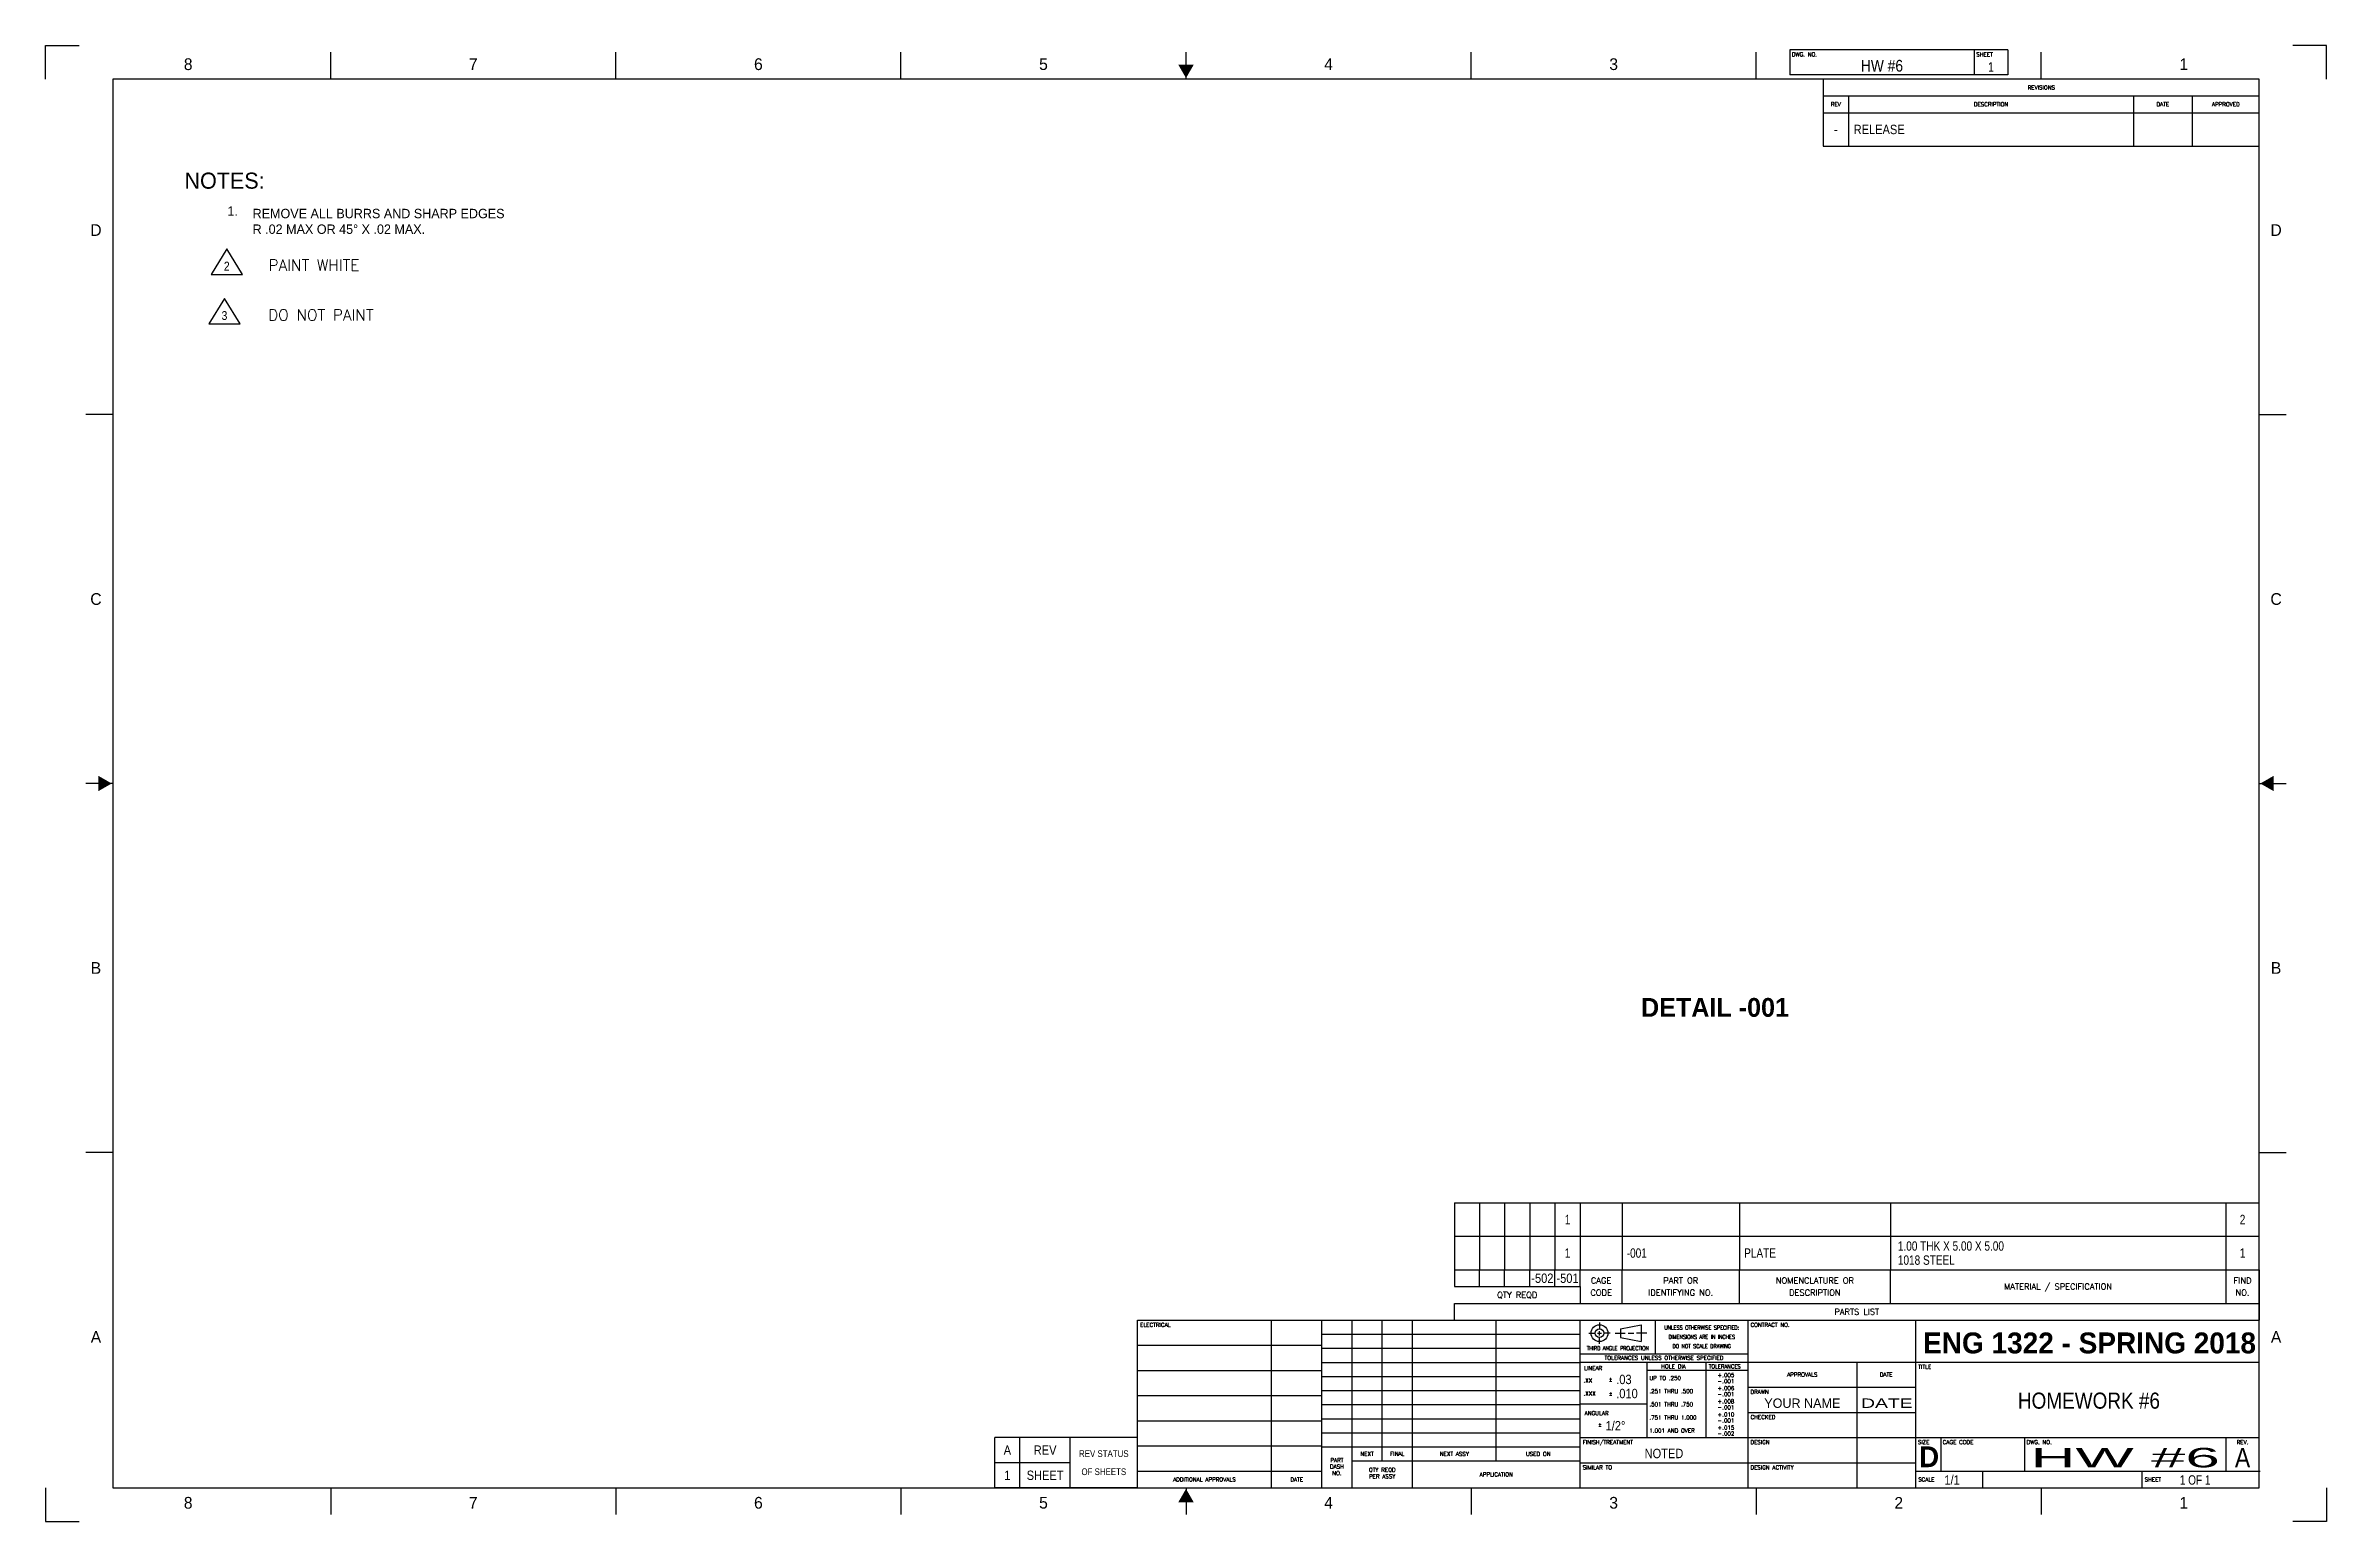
# Model space of a CAD drawing. Header units: inches. Extents: x 8.5 to 59.5, y 4.5 to 37.5.
import ezdxf
from ezdxf.enums import TextEntityAlignment as Align

# ---------------------------------------------------------------- set-up
doc = ezdxf.new("R2010")
doc.units = ezdxf.units.IN
doc.header["$MEASUREMENT"] = 0
for name, color, linetype in [('1', 4, 'Continuous'), ('11', 135, 'Continuous'), ('14', 3, 'Continuous'), ('17', 244, 'Continuous'), ('8', 7, 'Continuous')]:
    doc.layers.add(name, color=color, linetype=linetype)
doc.styles.add('BOLD', font='BOLD')
doc.styles.add('Roman', font='romans')
doc.styles.add('ROMANS', font='romans')

# ---------------------------------------------------------------- blocks, each defined once
blk = doc.blocks.new('TBLKD1')
at = {"layer": '14'}
for tag, height, width, p in [('DWG#TOP', 0.175, 0.88, (26.375, 21.113)), ('QN9', 0.14, 0.88, (18.7, 2.325)), ('QF9', 0.14, 0.88, (19.15, 2.325)), ('JOB9', 0.14, 0.88, (21.25, 2.325)), ('ELEC-NAME', 0.14, 0.88, (16.275, 2.193)), ('QN8', 0.14, 0.88, (18.7, 2.115)), ('QN7', 0.14, 0.88, (18.7, 1.905)), ('QF8', 0.14, 0.88, (19.15, 2.115)), ('QF7', 0.14, 0.88, (19.15, 1.905)), ('JOB8', 0.14, 0.88, (21.25, 2.115)), ('JOB7', 0.14, 0.88, (21.25, 1.905)), ('CONTRACT#', 0.14, 0.8, (25.625, 2.045)), ('APPROV1-NAME', 0.14, 0.88, (16.275, 1.818)), ('QN6', 0.14, 0.88, (18.7, 1.695)), ('QF6', 0.14, 0.88, (19.15, 1.695)), ('JOB6', 0.14, 0.88, (21.25, 1.695)), ('APPROV2-NAME', 0.14, 0.88, (16.275, 1.443)), ('QN5', 0.14, 0.88, (18.7, 1.485)), ('QN4', 0.14, 0.88, (18.7, 1.275)), ('QF5', 0.14, 0.88, (19.15, 1.485)), ('QF4', 0.14, 0.88, (19.15, 1.275)), ('JOB5', 0.14, 0.88, (21.25, 1.485)), ('JOB4', 0.14, 0.88, (21.25, 1.275)), ('SUB-TITLE', 0.24, 0.88, (29.457, 1.142)), ('TITLE', 0.24, 0.88, (29.457, 1.459)), ('APPROV3-NAME', 0.14, 0.88, (16.275, 1.068)), ('QN3', 0.14, 0.88, (18.7, 1.065)), ('QF3', 0.14, 0.88, (19.15, 1.065)), ('JOB3', 0.14, 0.88, (21.25, 1.065)), ('DRAWN', 0.14, 0.88, (25.188, 1.192)), ('SUB-TITLE-2', 0.24, 0.88, (29.457, 0.826)), ('APPROV4-NAME', 0.14, 0.88, (16.275, 0.693)), ('QN2', 0.14, 0.88, (18.7, 0.855)), ('QN1', 0.14, 0.88, (18.7, 0.645)), ('QF2', 0.14, 0.88, (19.15, 0.855)), ('QF1', 0.14, 0.88, (19.15, 0.645)), ('JOB2', 0.14, 0.88, (21.25, 0.855)), ('JOB1', 0.14, 0.88, (21.25, 0.645)), ('CHECK-NAME', 0.14, 0.88, (25.188, 0.817)), ('APPROV5-NAME', 0.14, 0.88, (16.275, 0.318)), ('FINISH', 0.14, 0.88, (23.125, 0.442)), ('DESIGN-NAME', 0.14, 0.88, (25.188, 0.442)), ('REV', 0.29, 0.88, (31.75, 0.306)), ('SIMILAR-TO', 0.14, 0.88, (23.125, 0.067)), ('ACTIVITY-NAME', 0.14, 0.88, (25.188, 0.067)), ('WEIGHT-RDATE', 0.14, 0.88, (28.92, 0.048))]:
    blk.add_attdef(tag, text='', height=height, dxfattribs=dict(at, width=width)).set_placement(p, align=Align.CENTER)
for tag, height, width, p, p2 in [('DASH#9', 0.14, 0.473487, (18.062, 2.325), (18.437, 2.325)), ('NEXT-ASSY9', 0.14, 0.846486, (19.423, 2.325), (20.569, 2.325)), ('ELEC-DATE', 0.14, 0.549048, (17.319, 2.193), (17.985, 2.193)), ('DASH#8', 0.14, 0.473487, (18.062, 2.115), (18.437, 2.115)), ('DASH#7', 0.14, 0.473487, (18.062, 1.905), (18.437, 1.905)), ('NEXT-ASSY8', 0.14, 0.846486, (19.423, 2.115), (20.569, 2.115)), ('NEXT-ASSY7', 0.14, 0.846486, (19.423, 1.905), (20.569, 1.905)), ('APPROV1-DATE', 0.14, 0.407864, (17.319, 1.818), (17.985, 1.818)), ('DASH#6', 0.14, 0.473487, (18.062, 1.695), (18.437, 1.695)), ('NEXT-ASSY6', 0.14, 0.846486, (19.423, 1.695), (20.569, 1.695)), ('APPROV2-DATE', 0.14, 0.396535, (17.319, 1.443), (17.985, 1.443)), ('DASH#5', 0.14, 0.473487, (18.062, 1.485), (18.437, 1.485)), ('DASH#4', 0.14, 0.473487, (18.062, 1.275), (18.437, 1.275)), ('NEXT-ASSY5', 0.14, 0.846486, (19.423, 1.485), (20.569, 1.485)), ('NEXT-ASSY4', 0.14, 0.846486, (19.423, 1.275), (20.569, 1.275)), ('APPROV3-DATE', 0.14, 0.396535, (17.319, 1.068), (17.985, 1.068)), ('DASH#3', 0.14, 0.473487, (18.062, 1.065), (18.437, 1.065)), ('NEXT-ASSY3', 0.14, 0.846486, (19.423, 1.065), (20.569, 1.065)), ('DATE', 0.14, 1.176898, (26.063, 1.192), (26.832, 1.192)), ('APPROV4-DATE', 0.14, 0.396535, (17.319, 0.693), (17.985, 0.693)), ('DASH#2', 0.14, 0.473487, (18.062, 0.855), (18.437, 0.855)), ('DASH#1', 0.14, 0.50308, (18.062, 0.645), (18.437, 0.645)), ('NEXT-ASSY2', 0.14, 0.846486, (19.423, 0.855), (20.569, 0.855)), ('NEXT-ASSY1', 0.14, 0.876718, (19.423, 0.645), (20.569, 0.645)), ('CHECK-DATE', 0.14, 0.55819, (26.063, 0.817), (26.819, 0.817)), ('APPROV5-DATE', 0.14, 0.396535, (17.319, 0.318), (17.985, 0.318)), ('DESIGN-DATE', 0.14, 0.522178, (26.063, 0.442), (26.819, 0.442)), ('DWG#', 0.29, 2.429558, (28.593, 0.306), (31.411, 0.306)), ('DESACT-DATE', 0.14, 0.50586, (26.063, 0.067), (26.819, 0.067))]:
    blk.add_attdef(tag, text='', height=height, dxfattribs=dict(at, width=width)).set_placement(p, p2, align=Align.FIT)
at = {"layer": '14', "style": 'ROMANS'}
for tag, p in [('HOLETOL1_UP', (23.994, 1.651)), ('HOLETOL1_LOW', (23.994, 1.561)), ('HOLETOL2_UP', (23.994, 1.455)), ('HOLETOL2_LOW', (23.994, 1.365)), ('HOLETOL3_UP', (23.994, 1.26)), ('HOLETOL3_LOW', (23.994, 1.17)), ('HOLETOL4_UP', (23.994, 1.064)), ('HOLETOL4_LOW', (23.994, 0.974)), ('HOLETOL5_UP', (23.994, 0.868)), ('HOLETOL5_LOW', (23.994, 0.778))]:
    blk.add_attdef(tag, p, '', height=0.06, dxfattribs=at)
at = {"layer": '14'}
for tag, p, width in [('.XX', (22.414, 1.546), 0.88), ('.XXX', (22.414, 1.336), 0.88), ('ANG', (22.255, 0.855), 0.88), ('SCALE', (27.305, 0.048), 0.88), ('SHEET', (30.815, 0.048), 0.8)]:
    blk.add_attdef(tag, p, '', height=0.14, dxfattribs=dict(at, width=width))
at = {"layer": '17', "style": 'ROMANS'}
for tag, p in [('APPROV1', (15.315, 2.025)), ('APPROV2', (15.315, 1.65)), ('APPROV3', (15.315, 1.275)), ('APPROV4', (15.315, 0.9)), ('APPROV5', (15.315, 0.525))]:
    blk.add_attdef(tag, p, '', height=0.06, dxfattribs=at)
blk = doc.blocks.new('DATA04')
at = {"layer": '1'}
for q in [(-12, 0), (0, 0.5)]:
    blk.add_line((-12, 0.5), q, dxfattribs=at)
at = {"layer": '11'}
for p, q in [((-11.625, 0.5), (-11.625, 0)), ((-11.25, 0.5), (-11.25, 0)), ((-10.875, 0.5), (-10.875, 0)), ((-10.5, 0.5), (-10.5, 0)), ((-10.125, 0.5), (-10.125, 0)), ((-9.5, 0.5), (-9.5, 0)), ((-7.75, 0.5), (-7.75, 0)), ((-5.5, 0.5), (-5.5, 0)), ((-0.5, 0.5), (-0.5, 0))]:
    blk.add_line(p, q, dxfattribs=at)
at = {"layer": '14', "width": 0.8}
for tag, p in [('NUMBERT', (-9.43, 0.285)), ('NAMET', (-7.68, 0.285)), ('DESCRIPTIONT', (-5.43, 0.285)), ('NUMBERC', (-9.43, 0.18)), ('NUMBERB', (-9.43, 0.075)), ('NAMEC', (-7.68, 0.18)), ('NAMEB', (-7.68, 0.075)), ('DESCRIPTIONC', (-5.43, 0.18)), ('DESCRIPTIONB', (-5.43, 0.075))]:
    blk.add_attdef(tag, p, '', height=0.14, dxfattribs=at)
for tag, p in [('QUANTITY5', (-11.8125, 0.18)), ('QUANTITY4', (-11.4375, 0.18)), ('QUANTITY3', (-11.0625, 0.18)), ('QUANTITY2', (-10.6875, 0.18)), ('QUANTITY1', (-10.3125, 0.18)), ('CAGECODE', (-9.8125, 0.18)), ('ITEM', (-0.25, 0.18))]:
    blk.add_attdef(tag, text='', height=0.14, dxfattribs=at).set_placement(p, align=Align.CENTER)
blk = doc.blocks.new('DATA02', base_point=(15.497, 9.956))
at = {"layer": '17'}
for p, q in [((15.872, 9.956), (15.872, 9.456)), ((20.122, 9.956), (20.122, 9.456)), ((20.997, 9.956), (20.997, 9.456))]:
    blk.add_line(p, q, dxfattribs=at)
at = {"layer": '8'}
for p, q in [((15.497, 9.956), (15.497, 9.456)), ((15.497, 9.456), (21.997, 9.456))]:
    blk.add_line(p, q, dxfattribs=at)
at = {"layer": '14', "width": 0.88}
for tag, p in [('DESCRIPTIONT', (15.95, 9.741)), ('DESCRIPTIONC', (15.95, 9.636)), ('DESCRIPTIONB', (15.95, 9.531))]:
    blk.add_attdef(tag, p, '', height=0.14, dxfattribs=at)
blk.add_attdef('REV', text='', height=0.14, dxfattribs=at).set_placement((15.684, 9.636), align=Align.CENTER)
at = {"layer": '14'}
for tag, width, p, p2 in [('REV-DATE', 0.664288, (20.201, 9.636), (20.945, 9.636)), ('CHECKER', 0.931671, (21.064, 9.636), (21.933, 9.636))]:
    blk.add_attdef(tag, text='', height=0.14, dxfattribs=dict(at, width=width)).set_placement(p, p2, align=Align.FIT)
blk = doc.blocks.new('DATA03')
at = {"layer": '17'}
for p, q in [((-11.625, 0.5), (-11.625, 0.75)), ((-11.25, 0.5), (-11.25, 0.75)), ((-10.875, 0.5), (-10.875, 0.75)), ((-10.5, 0.5), (-10.5, 0.75)), ((-10.125, 0.5), (-10.125, 0.75)), ((-9.5, 0.25), (-9.5, 0.75)), ((-7.75, 0.25), (-7.75, 0.75)), ((-5.5, 0.25), (-5.5, 0.75)), ((-0.5, 0.75), (-0.5, 0.25)), ((-10.125, 0.25), (0, 0.25))]:
    blk.add_line(p, q, dxfattribs=at)
at = {"layer": '8'}
for p, q in [((-12, 0.75), (0, 0.75)), ((-12, 0.75), (-12, 0.5)), ((0, 0.75), (0, 0)), ((-12, 0.5), (-10.125, 0.5)), ((-10.125, 0.5), (-10.125, 0.25)), ((-12, 0), (-12, 0.25)), ((-12, 0.25), (-10.125, 0.25)), ((-12, 0), (0, 0))]:
    blk.add_line(p, q, dxfattribs=at)
at = {"layer": '14'}
for tag, width, p, p2 in [('DASH#5', 0.415958, (-11.977, 0.555), (-11.647, 0.555)), ('DASH#4', 0.415958, (-11.602, 0.555), (-11.272, 0.555)), ('DASH#3', 0.415958, (-11.227, 0.555), (-10.897, 0.555)), ('DASH#2', 0.415958, (-10.852, 0.555), (-10.522, 0.555)), ('DASH#1', 0.441955, (-10.477, 0.555), (-10.147, 0.555))]:
    blk.add_attdef(tag, text='', height=0.14, dxfattribs=dict(at, width=width)).set_placement(p, p2, align=Align.FIT)
at = {"layer": '17', "style": 'ROMANS'}
for s, p in [('QTY REQD', (-11.062, 0.33)), ('CODE', (-9.811, 0.365)), ('CAGE', (-9.812, 0.545)), ('IDENTIFYING NO.', (-8.625, 0.365)), ('PART OR', (-8.625, 0.545)), ('NOMENCLATURE OR', (-6.625, 0.545)), ('DESCRIPTION', (-6.625, 0.365)), ('MATERIAL / SPECIFICATION', (-3, 0.455)), ('FIND', (-0.25, 0.545)), ('NO.', (-0.25, 0.365)), ('PARTS LIST', (-6, 0.08))]:
    blk.add_text(s, height=0.09, dxfattribs=at).set_placement(p, align=Align.CENTER)
blk = doc.blocks.new('DBORDER')
at = {"layer": '1'}
for p, q in [((-1, 21.5), (-1, 21.5)), ((-1, 21.5), (-1, 21.5)), ((33, -0.5), (33, -0.5)), ((33, -0.5), (33, -0.5))]:
    blk.add_line(p, q, dxfattribs=at)
at = {"layer": '8'}
for p, q in [((28.25, 21.438), (25, 21.438)), ((25, 21.438), (25, 21.062)), ((27.75, 21.438), (27.75, 21.062)), ((28.25, 21.438), (28.25, 21.062)), ((3.25, 21), (3.25, 21.4)), ((7.5, 21), (7.5, 21.4)), ((11.75, 21), (11.75, 21.4)), ((16, 21), (16, 21.4)), ((20.25, 21), (20.25, 21.4)), ((24.5, 21), (24.5, 21.4)), ((28.75, 21), (28.75, 21.4)), ((28.25, 21.062), (25, 21.062)), ((0, 16), (-0.4, 16)), ((32, 16), (32.4, 16)), ((0, 10.5), (-0.4, 10.5)), ((32, 10.5), (32.4, 10.5)), ((0, 5), (-0.4, 5)), ((32, 5), (32.4, 5)), ((3.25, 0), (3.25, -0.4)), ((7.5, 0), (7.5, -0.4)), ((11.75, 0), (11.75, -0.4)), ((16, 0), (16, -0.4)), ((20.25, 0), (20.25, -0.4)), ((24.5, 0), (24.5, -0.4)), ((28.75, 0), (28.75, -0.4))]:
    blk.add_line(p, q, dxfattribs=at)
for points in [[(-1, 21), (-1, 21.5), (-0.5, 21.5)], [(33, 21), (33, 21.5), (32.5, 21.5)], [(-1, 0), (-1, -0.5), (-0.5, -0.5)], [(33, 0), (33, -0.5), (32.5, -0.5)]]:
    blk.add_lwpolyline(points, dxfattribs=at)
blk.add_lwpolyline([(32, 0), (32, 21), (0, 21), (0, 0)], close=True, dxfattribs=at)
for points in [[(16.115, 21.215), (16, 21.015), (15.885, 21.215), (16, 21.015)], [(-0.215, 10.615), (-0.015, 10.5), (-0.215, 10.385), (-0.015, 10.5)], [(32.215, 10.615), (32.015, 10.5), (32.215, 10.385), (32.015, 10.5)], [(16.115, -0.215), (16, -0.015), (15.885, -0.215), (16, -0.015)]]:
    blk.add_solid(points, dxfattribs=at)
at = {"layer": '17', "style": 'ROMANS'}
for s, p in [('DWG. NO.', (25.031, 21.339)), ('SHEET', (27.781, 21.339))]:
    blk.add_text(s, height=0.06, dxfattribs=at).set_placement(p)
at = {"layer": '8'}
for s, p in [('8', (1.125, 21.223)), ('7', (5.375, 21.223)), ('6', (9.625, 21.223)), ('5', (13.875, 21.223)), ('4', (18.125, 21.223)), ('3', (22.375, 21.223)), ('1', (30.875, 21.223)), ('D', (-0.25, 18.75)), ('D', (32.25, 18.75)), ('C', (-0.25, 13.25)), ('C', (32.25, 13.25)), ('B', (-0.25, 7.75)), ('B', (32.25, 7.75)), ('A', (-0.25, 2.25)), ('A', (32.25, 2.25)), ('8', (1.125, -0.223)), ('7', (5.375, -0.223)), ('6', (9.625, -0.223)), ('5', (13.875, -0.223)), ('4', (18.125, -0.223)), ('3', (22.375, -0.223)), ('2', (26.625, -0.223)), ('1', (30.875, -0.223))]:
    blk.add_text(s, height=0.175, dxfattribs=at).set_placement(p, align=Align.MIDDLE)
blk = doc.blocks.new('TB', base_point=(13.378, 1.658))
at = {"layer": '17'}
for p, q in [((12.378, 1.658), (12.378, 2.408)), ((12.378, 2.033), (11.628, 2.033))]:
    blk.add_line(p, q, dxfattribs=at)
at = {"layer": '8'}
for p, q in [((11.628, 1.658), (11.628, 2.408)), ((13.378, 2.408), (11.628, 2.408)), ((13.378, 1.658), (13.378, 2.408)), ((13.378, 1.658), (11.628, 1.658))]:
    blk.add_line(p, q, dxfattribs=at)
at = {"layer": '14', "width": 0.88}
for s, p in [('REV', (12.003, 2.15)), ('SHEET', (12.003, 1.775))]:
    blk.add_text(s, height=0.14, dxfattribs=at).set_placement(p, align=Align.CENTER)
for s, p in [('REV STATUS', (12.878, 2.168)), ('OF SHEETS', (12.878, 1.898))]:
    blk.add_text(s, height=0.1, dxfattribs=at).set_placement(p, align=Align.MIDDLE)
blk = doc.blocks.new('SHEETS')
at = {"layer": '17'}
blk.add_line((0, 0.375), (-0.375, 0.375), dxfattribs=at)
at = {"layer": '8'}
for p, q in [((-0.375, 0), (-0.375, 0.75)), ((0, 0.75), (-0.375, 0.75)), ((0, 0), (-0.375, 0))]:
    blk.add_line(p, q, dxfattribs=at)
at = {"layer": '14', "width": 0.88}
for tag, p in [('-', (-0.1875, 0.4925)), ('SHEET#', (-0.1875, 0.1175))]:
    blk.add_attdef(tag, text='', height=0.14, dxfattribs=at).set_placement(p, align=Align.CENTER)
blk = doc.blocks.new('DELTA')
for p, q in [((0, 0.40625), (-0.25, 0)), ((0.25, 0), (0, 0.40625)), ((-0.25, 0), (0.25, 0))]:
    blk.add_line(p, q)
at = {"width": 0.88}
blk.add_attdef('DELTA', text='', height=0.14, dxfattribs=at).set_placement((0, 0.0625), align=Align.CENTER)

msp = doc.modelspace()

# ---------------------------------------------------------------- linework, layer by layer
at = {"layer": '17'}
for p, q in [((48.27, 36.406), (58.02, 36.406)), ((48.832, 36.406), (48.832, 36.031)), ((55.207, 36.406), (55.207, 36.031)), ((56.52, 36.406), (56.52, 36.031)), ((35.932, 5.281), (35.932, 9.031)), ((37.057, 8.716), (42.832, 8.716)), ((37.732, 5.281), (37.732, 9.031)), ((38.407, 5.881), (38.407, 9.031)), ((39.082, 5.281), (39.082, 9.031)), ((40.957, 5.881), (40.957, 9.031)), ((43.029, 8.738), (43.171, 8.738)), ((43.218, 8.738), (43.313, 8.738)), ((43.265, 8.975), (43.265, 8.833)), ((43.265, 8.691), (43.265, 8.786)), ((43.502, 8.738), (43.36, 8.738)), ((43.616, 8.738), (43.843, 8.738)), ((43.732, 8.836), (44.201, 8.926)), ((43.732, 8.836), (43.732, 8.641)), ((43.906, 8.738), (44.033, 8.738)), ((44.323, 8.738), (44.095, 8.738)), ((44.201, 8.926), (44.201, 8.551)), ((44.52, 8.281), (44.52, 9.031)), ((32.932, 8.468), (37.057, 8.468)), ((37.057, 8.401), (42.832, 8.401)), ((42.832, 8.281), (46.582, 8.281)), ((43.265, 8.502), (43.265, 8.644)), ((43.732, 8.641), (44.201, 8.551)), ((32.932, 7.906), (37.057, 7.906)), ((37.057, 8.086), (42.832, 8.086)), ((37.057, 7.771), (42.832, 7.771)), ((42.832, 8.093), (46.582, 8.093)), ((44.332, 6.406), (44.332, 8.093)), ((46.582, 7.906), (44.332, 7.906)), ((45.645, 8.093), (45.645, 6.406)), ((46.582, 8.093), (58.02, 8.093)), ((49.02, 8.093), (49.02, 5.281)), ((32.932, 7.343), (37.057, 7.343)), ((37.057, 7.456), (42.832, 7.456)), ((37.057, 7.141), (42.832, 7.141)), ((42.832, 7.156), (44.332, 7.156)), ((46.582, 7.531), (50.332, 7.531)), ((32.932, 6.781), (37.057, 6.781)), ((37.057, 6.826), (42.832, 6.826)), ((46.582, 6.968), (50.332, 6.968)), ((32.932, 6.218), (37.057, 6.218)), ((37.057, 6.511), (42.832, 6.511)), ((37.057, 6.196), (42.832, 6.196)), ((42.832, 6.406), (46.582, 6.406)), ((46.582, 6.406), (50.332, 6.406)), ((50.332, 6.406), (58.02, 6.406)), ((50.895, 6.406), (50.895, 5.656)), ((52.77, 6.406), (52.77, 5.656)), ((57.27, 6.406), (57.27, 5.656)), ((32.932, 5.656), (37.057, 5.656)), ((37.732, 5.881), (42.832, 5.881)), ((42.832, 5.843), (46.582, 5.843)), ((46.582, 5.843), (50.332, 5.843)), ((50.332, 5.656), (58.042, 5.656)), ((51.832, 5.656), (51.832, 5.281)), ((55.395, 5.656), (55.395, 5.281))]:
    msp.add_line(p, q, dxfattribs=at)
for radius in [0.188, 0.0975]:
    msp.add_circle((43.265, 8.738), radius, dxfattribs=at)
at = {"layer": '8'}
for p, q in [((48.27, 36.781), (48.27, 36.031)), ((48.27, 36.031), (58.02, 36.031)), ((32.932, 5.281), (32.932, 9.031)), ((32.932, 9.031), (58.02, 9.031)), ((37.057, 5.281), (37.057, 9.031)), ((42.832, 5.281), (42.832, 9.031)), ((46.582, 9.031), (46.582, 5.281)), ((50.332, 9.031), (50.332, 5.281))]:
    msp.add_line(p, q, dxfattribs=at)

# ---------------------------------------------------------------- block references
at = {"xscale": 1.5, "yscale": 1.5, "zscale": 1.5}
msp.add_blockref('DBORDER', (10.02, 5.281), dxfattribs=at)
ref = msp.add_blockref('TBLKD1', (10.02, 5.281), dxfattribs=dict(xscale=1.5, yscale=1.5, zscale=1.5))
ref.add_attrib('DWG#', 'HW #6', dxfattribs={"layer": '14', "height": 0.435, "width": 1.943646}).set_placement((52.909, 5.739), (57.137, 5.739), align=Align.FIT)
ref.add_attrib('DWG#TOP', 'HW #6', dxfattribs={"layer": '14', "height": 0.2625, "width": 0.88}).set_placement((49.582, 36.95), align=Align.CENTER)
ref.add_attrib('REV', 'A', dxfattribs={"layer": '14', "height": 0.435, "width": 0.88}).set_placement((57.645, 5.739), align=Align.CENTER)
ref.add_attrib('SUB-TITLE', 'HOMEWORK #6', dxfattribs={"layer": '14', "height": 0.36, "width": 0.88}).set_placement((54.21, 7.051), align=Align.CENTER)
ref.add_attrib('SHEET', '1 OF 1', (56.242, 5.352), dxfattribs={"layer": '14', "height": 0.21, "width": 0.8})
ref.add_attrib('SCALE', '1/1', (50.978, 5.352), dxfattribs={"layer": '14', "height": 0.21, "width": 0.88})
ref.add_attrib('DRAWN', 'YOUR NAME', dxfattribs={"layer": '14', "height": 0.21}).set_placement((47.801, 7.069), align=Align.CENTER)
ref.add_attrib('DATE', 'DATE', dxfattribs={"layer": '14', "height": 0.21, "width": 1.49787}).set_placement((49.115, 7.069), (50.268, 7.069), align=Align.FIT)
ref.add_attrib('.XX', '.03', (43.64, 7.6), dxfattribs={"layer": '14', "height": 0.21, "width": 0.88})
ref.add_attrib('.XXX', '.010', (43.64, 7.285), dxfattribs={"layer": '14', "height": 0.21, "width": 0.88})
ref.add_attrib('ANG', '1/2%%D', (43.402, 6.564), dxfattribs={"layer": '14', "height": 0.21, "width": 0.88})
ref.add_attrib('FINISH', 'NOTED', dxfattribs={"layer": '14', "height": 0.21, "width": 0.88}).set_placement((44.707, 5.944), align=Align.CENTER)
ref.add_attrib('HOLETOL1_UP', '.005', (46.011, 7.757), dxfattribs={"layer": '14', "height": 0.09, "style": 'ROMANS'})
ref.add_attrib('HOLETOL1_LOW', '.001', (46.011, 7.622), dxfattribs={"layer": '14', "height": 0.09, "style": 'ROMANS'})
ref.add_attrib('HOLETOL2_UP', '.006', (46.011, 7.464), dxfattribs={"layer": '14', "height": 0.09, "style": 'ROMANS'})
ref.add_attrib('HOLETOL2_LOW', '.001', (46.011, 7.329), dxfattribs={"layer": '14', "height": 0.09, "style": 'ROMANS'})
ref.add_attrib('HOLETOL3_UP', '.008', (46.011, 7.17), dxfattribs={"layer": '14', "height": 0.09, "style": 'ROMANS'})
ref.add_attrib('HOLETOL3_LOW', '.001', (46.011, 7.035), dxfattribs={"layer": '14', "height": 0.09, "style": 'ROMANS'})
ref.add_attrib('HOLETOL4_UP', '.010', (46.011, 6.877), dxfattribs={"layer": '14', "height": 0.09, "style": 'ROMANS'})
ref.add_attrib('HOLETOL4_LOW', '.001', (46.011, 6.742), dxfattribs={"layer": '14', "height": 0.09, "style": 'ROMANS'})
ref.add_attrib('HOLETOL5_UP', '.015', (46.011, 6.583), dxfattribs={"layer": '14', "height": 0.09, "style": 'ROMANS'})
ref.add_attrib('HOLETOL5_LOW', '.002', (46.011, 6.448), dxfattribs={"layer": '14', "height": 0.09, "style": 'ROMANS'})
for name, p, xscale, yscale, zscale, values in [('DATA02', (48.27, 36.031), 1.5, 1.5, 1.5, {'REV': '-', 'DESCRIPTIONC': 'RELEASE'}), ('DELTA', (12.571, 32.413), 1.40625, 1.40625, 1.40625, {'DELTA': '2'}), ('DELTA', (12.519, 31.308), 1.40625, 1.40625, 1.40625, {'DELTA': '3'}), ('DATA04', (58.02, 10.906), 1.5, 1.5, 1.5, {'ITEM': '2', 'QUANTITY1': '1'}), ('DATA04', (58.02, 10.156), 1.5, 1.5, 1.5, {'ITEM': '1', 'DESCRIPTIONT': ' 1.00 THK X 5.00 X 5.00', 'DESCRIPTIONB': ' 1018 STEEL', 'NAMEC': 'PLATE', 'NUMBERC': '-001', 'QUANTITY1': '1'}), ('SHEETS', (30.307, 5.281), 1.5, 1.5, 1.5, {'-': 'A', 'SHEET#': '1'})]:
    msp.add_blockref(name, p, dxfattribs=dict(xscale=xscale, yscale=yscale, zscale=zscale)).add_auto_attribs(values)
ref = msp.add_blockref('DATA03', (58.02, 9.031), dxfattribs=dict(xscale=1.5, yscale=1.5, zscale=1.5))
ref.add_attrib('DASH#1', '-501', dxfattribs={"layer": '14', "height": 0.21, "width": 0.744345}).set_placement((42.304, 9.863), (42.799, 9.863), align=Align.FIT)
ref.add_attrib('DASH#2', '-502', dxfattribs={"layer": '14', "height": 0.21, "width": 0.673455}).set_placement((41.741, 9.863), (42.236, 9.863), align=Align.FIT)
at = {"layer": '8', "xscale": 1.5, "yscale": 1.5, "zscale": 1.5}
msp.add_blockref('TB', (32.932, 5.281), dxfattribs=at)

# ---------------------------------------------------------------- texts
at = {"style": 'BOLD'}
msp.add_text('ENG 1322 - SPRING 2018', height=0.468, dxfattribs=at).set_placement((50.502, 8.287))
at = {"layer": '14', "width": 0.8}
msp.add_text('1', height=0.21, dxfattribs=at).set_placement((52.02, 36.95), align=Align.CENTER)
at = {"layer": '14'}
for s, height, p in [('NOTES:', 0.36, (11.625, 34.331)), ('1.', 0.21, (12.584, 33.725)), ('REMOVE ALL BURRS AND SHARP EDGES', 0.21, (13.148, 33.671)), ('R .02 MAX OR 45%%D X .02 MAX.', 0.21, (13.148, 33.321))]:
    msp.add_text(s, height=height, dxfattribs=at).set_placement(p)
at = {"layer": '14', "style": 'Roman'}
for s, p in [('PAINT WHITE', (13.503, 32.496)), ('DO NOT PAINT', (13.496, 31.382))]:
    msp.add_text(s, height=0.25, dxfattribs=at).set_placement(p)
at = {"layer": '14', "insert": (44.195, 16.234), "char_height": 0.42, "attachment_point": 1, "style": 'BOLD'}
msp.add_mtext_dynamic_manual_height_columns('DETAIL -001', width=8.89567, gutter_width=0.7, heights=[0], dxfattribs=at)
at = {"layer": '17'}
for s, height, style, p in [('REV', 0.09, 'ROMANS', (48.551, 36.173)), ('DESCRIPTION', 0.09, 'ROMANS', (52.02, 36.173)), ('REVISIONS', 0.09, 'ROMANS', (53.145, 36.548)), ('DATE', 0.09, 'ROMANS', (55.863, 36.173)), ('APPROVED', 0.09, 'ROMANS', (57.27, 36.173)), ('TOLERANCES UNLESS OTHERWISE SPECIFIED', 0.09, 'ROMANS', (44.707, 8.142)), ('%%P', 0.09, 'ROMANS', (43.513, 7.66)), ('APPROVALS', 0.09, 'ROMANS', (47.801, 7.767)), ('DATE', 0.09, 'ROMANS', (49.676, 7.767)), ('%%P', 0.09, 'ROMANS', (43.518, 7.345)), ('%%P', 0.09, 'ROMANS', (43.277, 6.653)), ('D', 0.465, 'BOLD', (50.636, 5.743)), ('REV.', 0.09, 'ROMANS', (57.645, 6.256)), ('DASH', 0.09, 'ROMANS', (37.395, 5.71)), ('PART', 0.09, 'ROMANS', (37.395, 5.856)), ('NO.', 0.09, 'ROMANS', (37.395, 5.565)), ('NEXT', 0.09, 'ROMANS', (38.07, 5.993)), ('QTY REQD', 0.09, 'ROMANS', (38.407, 5.638)), ('FINAL', 0.09, 'ROMANS', (38.745, 5.993)), ('NEXT ASSY', 0.09, 'ROMANS', (40.02, 5.993)), ('APPLICATION', 0.09, 'ROMANS', (40.957, 5.536)), ('USED ON', 0.09, 'ROMANS', (41.895, 5.993)), ('ADDITIONAL APPROVALS', 0.09, 'ROMANS', (34.432, 5.423)), ('DATE', 0.09, 'ROMANS', (36.495, 5.423)), ('PER ASSY', 0.09, 'ROMANS', (38.407, 5.492))]:
    msp.add_text(s, height=height, dxfattribs=dict(at, style=style)).set_placement(p, align=Align.CENTER)
at = {"layer": '17', "style": 'ROMANS'}
for s, p in [('ELECTRICAL', (32.992, 8.881)), ('CONTRACT NO.', (46.642, 8.881)), ('.XX', (42.91, 7.636)), ('LINEAR', (42.921, 7.912)), ('UP TO .250', (44.382, 7.69)), ('HOLE DIA', (44.644, 7.951)), ('+', (45.904, 7.757)), ('-', (45.904, 7.622)), ('TITLE', (50.392, 7.943)), ('.XXX', (42.91, 7.345)), ('.251 THRU .500', (44.382, 7.396)), ('.501 THRU .750', (44.382, 7.103)), ('+', (45.904, 7.464)), ('-', (45.904, 7.329)), ('+', (45.904, 7.17)), ('DRAWN', (46.642, 7.381)), ('ANGULAR', (42.935, 6.905)), ('.751 THRU 1.000', (44.382, 6.809)), ('-', (45.904, 7.035)), ('+', (45.904, 6.877)), ('-', (45.904, 6.742)), ('+', (45.904, 6.583)), ('CHECKED', (46.642, 6.818)), ('FINISH/TREATMENT', (42.892, 6.256)), ('1.001 AND OVER', (44.382, 6.516)), ('-', (45.904, 6.448)), ('DESIGN', (46.642, 6.256)), ('SIZE', (50.385, 6.258)), ('CAGE CODE', (50.941, 6.257)), ('DWG. NO.', (52.816, 6.257)), ('SIMILAR TO', (42.892, 5.693)), ('DESIGN ACTIVITY', (46.642, 5.693)), ('SCALE', (50.392, 5.423)), ('SHEET', (55.455, 5.423))]:
    msp.add_text(s, height=0.09, dxfattribs=at).set_placement(p)
at = {"layer": '17', "style": 'ROMANS', "width": 0.8}
for s, p in [('UNLESS OTHERWISE SPECIFIED:', (45.551, 8.818)), ('DIMENSIONS ARE IN INCHES', (45.551, 8.611)), ('THIRD ANGLE PROJECTION', (43.676, 8.356)), ('DO NOT SCALE DRAWING', (45.551, 8.403))]:
    msp.add_text(s, height=0.09, dxfattribs=at).set_placement(p, align=Align.CENTER)
at = {"layer": '17', "style": 'ROMANS', "width": 0.95}
msp.add_text('TOLERANCES', height=0.09, dxfattribs=at).set_placement((45.71, 7.951))

doc.saveas('drawing.dxf')
